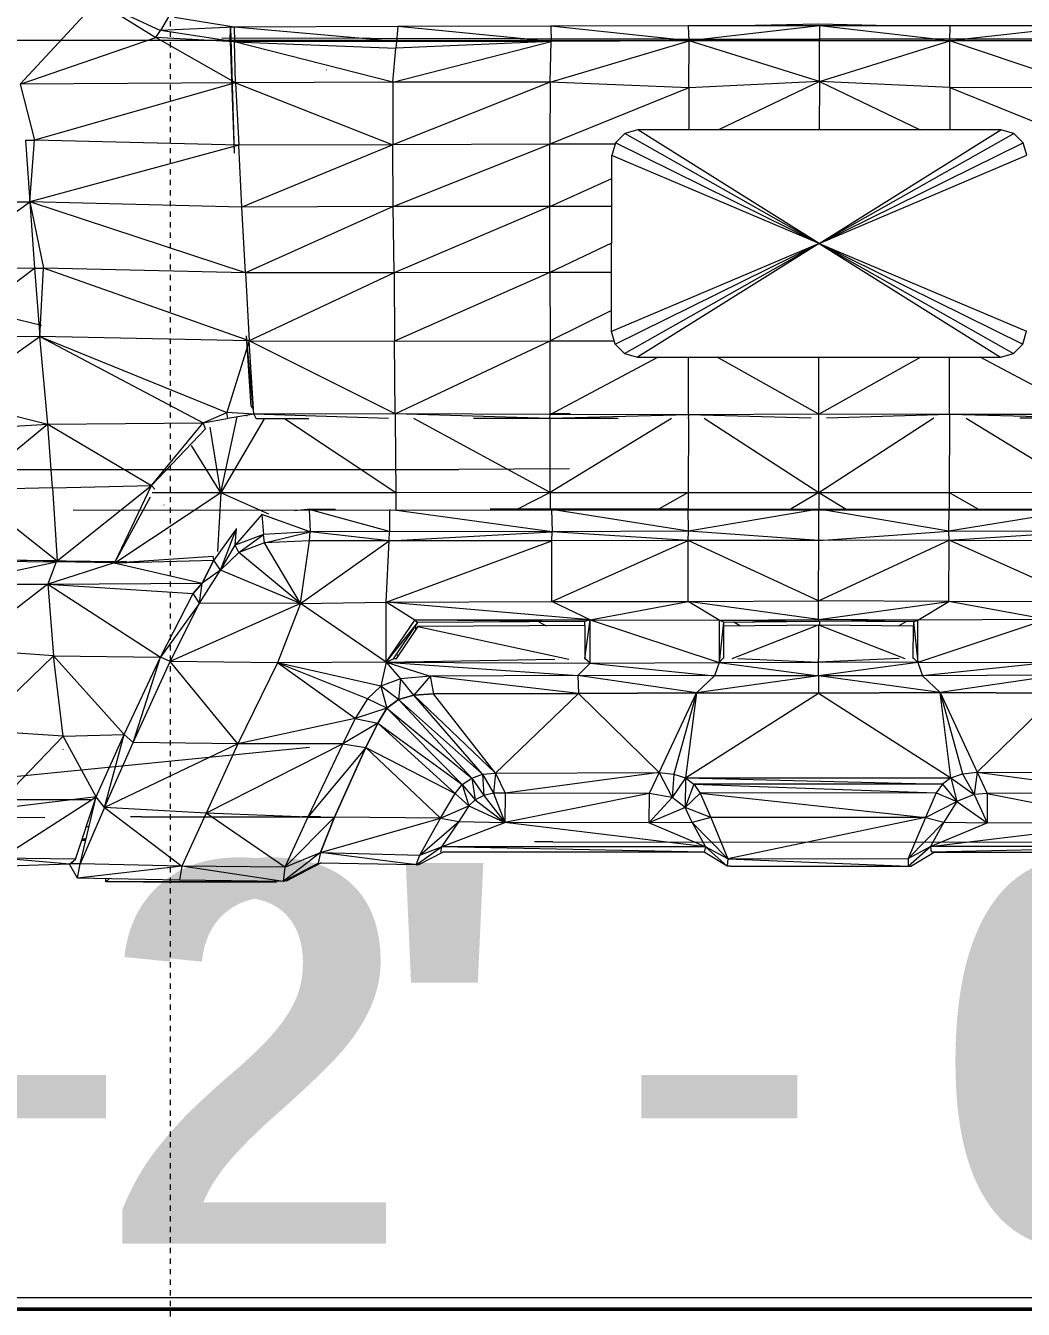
# Model space of a CAD drawing. Header units: inches. Extents: x 9609 to 15463, y -232 to 527.
# Drawn here: x 12424.7 to 12448.29, y -30 to 0.35 of the extents above; entities that cross this region are included whole.
import ezdxf

# ---------------------------------------------------------------- set-up
doc = ezdxf.new("R2010")
doc.units = ezdxf.units.IN
doc.header["$MEASUREMENT"] = 0
doc.linetypes.add('Aligning Line 1_8_', pattern=[0.25, 0.125, -0.125])
doc.linetypes.add('Grid Line 1_2_', pattern=[0.875, 0.5, -0.125, 0.125, -0.125])
for name, color, linetype, lineweight in [('0-1', 7, 'Continuous', 5), ('0-4', 252, 'Continuous', 9), ('A-FLOR-LEVL', 51, 'Continuous', 9), ('A-FLOR-LEVL-1', 51, 'Grid Line 1_2_', 9), ('A-GENM', 5, 'Continuous', 9), ('C-PRKG-1', 250, 'Continuous', 9), ('C-TOPO-1', 10, 'Continuous', 50), ('G-ANNO-SYMB', 111, 'Aligning Line 1_8_', 9), ('G-ANNO-SYMB-2', 147, 'Aligning Line 1_8_', 9)]:
    doc.layers.add(name, color=color, linetype=linetype, lineweight=lineweight)
doc.styles.add('Century Gothic', font='ufonts.com_century-gothic.ttf', dxfattribs={"height": 9})

# ---------------------------------------------------------------- blocks, each defined once
blk = doc.blocks.new('CTR - 2nd Phase_rvt-1-BUILDING SECTION - EAST_WEST - LOOKING NORTH')
at = {"layer": 'A-FLOR-LEVL-1'}
blk.add_line((9609.49, 0), (12558.481, 0), dxfattribs=at)
at = {"layer": 'A-FLOR-LEVL', "insert": (12423.125, -19.449), "char_height": 9, "width": 150.288, "attachment_point": 1, "style": 'Century Gothic'}
blk.add_mtext('-2\' - 6" - STREET LEVEL', dxfattribs=at)
blk = doc.blocks.new('Parking_Stall_Multiple2 - street parking-1355854-BUILDING SECTION - EAST_WEST - LOOKING NORTH')
at = {"layer": 'C-PRKG-1'}
for p, q in [((12383.536, -29.719), (12461.756, -29.719)), ((12461.756, -29.969), (12383.536, -29.969))]:
    blk.add_line(p, q, dxfattribs=at)
blk = doc.blocks.new('Land_Rover_Evoque_-_SUV_Car_Vehicle_Automobile_13067 - Land Rover EVOQUE_dwg-1230547-BUILDING SECTION - EAST_WEST - LOOKING NORTH')
at = {"layer": 'A-GENM'}
for p, q in [((12424.57, -1.035), (12426.394, 0.924)), ((12426.394, 0.924), (12427.778, 0.069)), ((12426.394, 0.924), (12427.885, 0.232)), ((12428.078, 0.557), (12427.885, 0.232)), ((12429.633, 0.312), (12427.885, 0.232)), ((12429.633, 0.312), (12428.216, 0.535)), ((12429.538, -0.027), (12429.539, 0.307)), ((12429.539, 0.307), (12429.631, -2.669)), ((12433.502, 0.324), (12429.633, 0.312)), ((12433.465, -0.031), (12429.633, 0.312)), ((12429.633, 0.312), (12429.635, -0.029)), ((12433.502, 0.324), (12433.465, -0.031)), ((12437.114, 0.336), (12433.502, 0.324)), ((12437.12, -0.028), (12433.502, 0.324)), ((12440.368, 0.338), (12437.114, 0.336)), ((12440.385, -0.016), (12437.114, 0.336)), ((12437.114, 0.336), (12437.12, -0.028)), ((12443.464, 0.341), (12440.368, 0.338)), ((12440.385, -0.016), (12440.368, 0.338)), ((12443.464, 0.341), (12440.385, -0.016)), ((12443.443, 0.381), (12441.577, 0.339)), ((12445.147, 0.342), (12443.443, 0.381)), ((12446.558, 0.343), (12443.464, 0.341)), ((12446.545, -0.012), (12443.464, 0.341)), ((12443.464, 0.341), (12443.465, -0.024)), ((12449.813, 0.345), (12446.545, -0.012)), ((12446.545, -0.012), (12446.558, 0.343)), ((12449.813, 0.345), (12446.558, 0.343)), ((12424.57, -1.035), (12427.778, 0.069)), ((12427.778, 0.069), (12427.885, 0.232)), ((12429.663, -1.003), (12427.778, 0.069)), ((12429.635, -0.033), (12427.778, 0.069)), ((12429.635, -0.033), (12427.885, 0.232)), ((12429.334, 0.059), (12443.444, 0.026)), ((12457.569, 0.051), (12443.444, 0.026)), ((12429.538, -0.027), (12429.631, -2.669)), ((12433.465, -0.031), (12429.635, -0.033)), ((12433.377, -0.991), (12429.635, -0.033)), ((12429.663, -1.003), (12429.635, -0.033)), ((12429.635, -0.033), (12433.455, -0.184)), ((12433.377, -0.991), (12437.12, -0.028)), ((12433.377, -0.991), (12433.455, -0.184)), ((12437.12, -0.028), (12433.455, -0.184)), ((12433.465, -0.031), (12433.455, -0.184)), ((12437.12, -0.028), (12433.465, -0.031)), ((12437.096, -0.988), (12440.385, -0.016)), ((12437.096, -0.988), (12437.12, -0.028)), ((12440.385, -0.016), (12437.12, -0.028)), ((12440.379, -1.121), (12440.385, -0.016)), ((12443.464, -0.974), (12440.385, -0.016)), ((12443.465, -0.024), (12440.385, -0.016)), ((12443.464, -0.974), (12446.545, -0.012)), ((12443.464, -0.974), (12443.465, -0.024)), ((12446.545, -0.012), (12443.465, -0.024)), ((12449.837, -1.124), (12446.545, -0.012)), ((12446.549, -1.116), (12446.545, -0.012)), ((12449.808, -0.019), (12446.545, -0.012)), ((12431.819, -0.706), (12431.816, -0.707)), ((12429.663, -1.003), (12424.57, -1.035)), ((12424.57, -1.035), (12424.911, -2.36)), ((12429.663, -1.003), (12424.911, -2.36)), ((12433.377, -0.991), (12429.663, -1.003)), ((12429.663, -1.003), (12433.384, -2.47)), ((12429.663, -1.003), (12429.738, -2.482)), ((12437.096, -0.988), (12433.377, -0.991)), ((12433.377, -0.991), (12433.384, -2.47)), ((12437.096, -0.988), (12433.384, -2.47)), ((12437.096, -0.988), (12437.094, -2.458)), ((12440.379, -1.121), (12437.094, -2.458)), ((12440.379, -1.121), (12437.096, -0.988)), ((12440.379, -1.121), (12440.375, -2.119)), ((12443.464, -0.974), (12440.379, -1.121)), ((12443.464, -0.974), (12441.076, -2.119)), ((12443.464, -0.974), (12443.462, -2.117)), ((12446.549, -1.116), (12443.464, -0.974)), ((12443.464, -0.974), (12445.848, -2.116)), ((12449.837, -1.124), (12446.549, -1.116)), ((12446.549, -1.116), (12449.83, -2.449)), ((12446.549, -1.116), (12446.549, -2.115)), ((12439.172, -2.12), (12438.866, -2.207)), ((12447.754, -2.114), (12439.172, -2.12)), ((12443.459, -4.806), (12439.172, -2.12)), ((12443.459, -4.806), (12439.172, -2.12)), ((12443.459, -4.806), (12447.754, -2.114)), ((12443.459, -4.806), (12447.754, -2.114)), ((12448.059, -2.2), (12447.754, -2.114)), ((12424.698, -2.361), (12424.911, -2.36)), ((12424.698, -2.361), (12424.797, -3.82)), ((12424.797, -3.82), (12424.911, -2.36)), ((12429.738, -2.482), (12424.911, -2.36)), ((12438.866, -2.207), (12438.644, -2.428)), ((12443.459, -4.806), (12438.866, -2.207)), ((12443.459, -4.806), (12438.866, -2.207)), ((12443.459, -4.806), (12448.059, -2.2)), ((12443.459, -4.806), (12448.059, -2.2)), ((12443.459, -4.806), (12448.281, -2.421)), ((12443.459, -4.806), (12448.281, -2.421)), ((12448.281, -2.421), (12448.059, -2.2)), ((12448.367, -2.719), (12448.281, -2.421)), ((12429.738, -2.482), (12424.797, -3.82)), ((12433.384, -2.47), (12429.738, -2.482)), ((12429.813, -3.942), (12429.738, -2.482)), ((12433.384, -2.47), (12429.813, -3.942)), ((12437.094, -2.458), (12433.384, -2.47)), ((12433.392, -3.93), (12433.384, -2.47)), ((12433.392, -3.93), (12437.094, -2.458)), ((12437.091, -3.927), (12437.094, -2.458)), ((12438.635, -2.457), (12437.094, -2.458)), ((12438.55, -6.885), (12438.556, -2.726)), ((12438.644, -2.428), (12438.556, -2.726)), ((12443.459, -4.806), (12438.556, -2.726)), ((12443.459, -4.806), (12438.556, -2.726)), ((12443.459, -4.806), (12438.644, -2.428)), ((12443.459, -4.806), (12438.644, -2.428)), ((12443.459, -4.806), (12448.367, -2.719)), ((12443.459, -4.806), (12448.367, -2.719)), ((12437.091, -3.927), (12438.555, -3.271)), ((12422.507, -3.811), (12424.797, -3.82)), ((12422.665, -5.377), (12424.797, -3.82)), ((12429.898, -5.498), (12424.797, -3.82)), ((12429.813, -3.942), (12424.797, -3.82)), ((12424.797, -3.82), (12424.907, -5.385)), ((12424.797, -3.82), (12425.12, -5.386)), ((12433.392, -3.93), (12429.813, -3.942)), ((12429.898, -5.498), (12429.813, -3.942)), ((12433.392, -3.93), (12429.898, -5.498)), ((12437.091, -3.927), (12433.392, -3.93)), ((12433.409, -5.495), (12433.392, -3.93)), ((12437.091, -3.927), (12433.409, -5.495)), ((12438.554, -3.926), (12437.091, -3.927)), ((12437.094, -5.493), (12437.091, -3.927)), ((12438.553, -4.795), (12437.094, -5.493)), ((12443.459, -4.806), (12438.55, -6.885)), ((12443.459, -4.806), (12438.55, -6.885)), ((12438.637, -7.187), (12443.459, -4.806)), ((12438.637, -7.187), (12443.459, -4.806)), ((12438.858, -7.407), (12443.459, -4.806)), ((12438.858, -7.407), (12443.459, -4.806)), ((12443.459, -4.806), (12439.163, -7.494)), ((12443.459, -4.806), (12439.163, -7.494)), ((12443.459, -4.806), (12447.746, -7.488)), ((12443.459, -4.806), (12447.746, -7.488)), ((12443.459, -4.806), (12448.051, -7.401)), ((12443.459, -4.806), (12448.051, -7.401)), ((12443.459, -4.806), (12448.274, -7.18)), ((12443.459, -4.806), (12448.274, -7.18)), ((12443.459, -4.806), (12448.36, -6.878)), ((12443.459, -4.806), (12448.36, -6.878)), ((12422.665, -5.377), (12424.907, -5.385)), ((12422.803, -6.986), (12424.907, -5.385)), ((12424.907, -5.385), (12425.036, -6.999)), ((12424.907, -5.385), (12425.12, -5.386)), ((12425.036, -6.999), (12425.12, -5.386)), ((12429.898, -5.498), (12425.12, -5.386)), ((12429.982, -7.107), (12425.12, -5.386)), ((12425.078, -6.742), (12421.024, -5.761)), ((12433.409, -5.495), (12429.898, -5.498)), ((12429.898, -5.498), (12429.982, -7.107)), ((12433.409, -5.495), (12429.982, -7.107)), ((12437.094, -5.493), (12433.409, -5.495)), ((12433.409, -5.495), (12433.416, -7.109)), ((12437.094, -5.493), (12433.416, -7.109)), ((12438.552, -5.487), (12437.094, -5.493)), ((12437.094, -5.493), (12437.096, -7.106)), ((12438.551, -6.384), (12437.096, -7.106)), ((12438.637, -7.187), (12438.55, -6.885)), ((12448.274, -7.18), (12448.36, -6.878)), ((12422.803, -6.986), (12425.036, -6.999)), ((12422.923, -8.503), (12425.036, -6.999)), ((12429.982, -7.107), (12425.036, -6.999)), ((12425.224, -9.074), (12425.036, -6.999)), ((12425.036, -6.999), (12428.898, -9.046)), ((12425.036, -6.999), (12429.458, -8.796)), ((12429.982, -7.107), (12429.458, -8.796)), ((12430.028, -8.652), (12429.918, -6.985)), ((12430.077, -8.72), (12429.918, -6.985)), ((12433.432, -8.833), (12429.982, -7.107)), ((12430.095, -8.835), (12429.982, -7.107)), ((12429.982, -7.107), (12433.416, -7.109)), ((12433.416, -7.109), (12437.096, -7.106)), ((12433.432, -8.833), (12433.416, -7.109)), ((12433.432, -8.833), (12437.096, -7.106)), ((12437.098, -8.849), (12437.096, -7.106)), ((12437.096, -7.106), (12438.614, -7.107)), ((12438.637, -7.187), (12438.858, -7.407)), ((12448.051, -7.401), (12448.274, -7.18)), ((12437.098, -8.849), (12439.645, -7.493)), ((12438.858, -7.407), (12439.163, -7.494)), ((12439.163, -7.494), (12447.746, -7.488)), ((12440.367, -8.852), (12440.367, -7.493)), ((12443.452, -8.84), (12441.051, -7.492)), ((12443.452, -8.84), (12445.857, -7.489)), ((12443.452, -8.84), (12443.454, -7.491)), ((12446.537, -8.848), (12446.54, -7.489)), ((12449.805, -8.841), (12447.262, -7.488)), ((12447.746, -7.488), (12448.051, -7.401)), ((12422.923, -8.503), (12425.224, -9.074)), ((12428.898, -9.046), (12429.458, -8.796)), ((12430.095, -8.835), (12429.458, -8.796)), ((12429.479, -8.94), (12429.458, -8.796)), ((12430.028, -8.652), (12430.077, -8.72)), ((12422.75, -9.223), (12425.224, -9.074)), ((12425.224, -9.074), (12423.333, -10.633)), ((12425.224, -9.074), (12428.898, -9.046)), ((12425.334, -10.577), (12425.224, -9.074)), ((12425.224, -9.074), (12427.673, -10.524)), ((12427.673, -10.524), (12428.898, -9.046)), ((12428.898, -9.046), (12429.464, -8.943)), ((12428.948, -9.186), (12428.898, -9.046)), ((12429.318, -10.699), (12429.697, -8.903)), ((12430.337, -8.947), (12429.318, -10.699)), ((12430.095, -8.835), (12429.479, -8.94)), ((12429.932, -8.884), (12429.927, -8.879)), ((12433.432, -8.833), (12430.095, -8.835)), ((12430.095, -8.835), (12430.153, -8.945)), ((12433.275, -8.938), (12430.095, -8.835)), ((12431.395, -8.945), (12430.153, -8.945)), ((12433.448, -10.696), (12430.819, -8.946)), ((12437.088, -8.941), (12433.432, -8.833)), ((12437.098, -8.849), (12433.432, -8.833)), ((12433.432, -8.833), (12433.432, -8.943)), ((12433.434, -8.939), (12433.448, -10.696)), ((12437.099, -10.694), (12433.873, -8.939)), ((12437.088, -8.941), (12435.291, -8.942)), ((12437.088, -8.941), (12437.098, -8.849)), ((12440.367, -8.852), (12437.088, -8.941)), ((12438.709, -8.94), (12437.088, -8.941)), ((12437.57, -8.824), (12437.094, -8.827)), ((12440.367, -8.852), (12437.098, -8.849)), ((12437.099, -10.694), (12437.098, -8.94)), ((12439.965, -8.939), (12437.099, -10.694)), ((12440.367, -8.852), (12440.359, -8.939)), ((12440.366, -8.938), (12440.363, -10.692)), ((12443.452, -8.84), (12440.367, -8.852)), ((12443.266, -8.931), (12440.367, -8.852)), ((12440.737, -8.933), (12443.448, -10.689)), ((12443.448, -10.689), (12446.166, -8.929)), ((12443.448, -10.689), (12443.451, -8.931)), ((12443.451, -8.936), (12443.452, -8.84)), ((12446.537, -8.848), (12443.452, -8.84)), ((12446.537, -8.848), (12443.632, -8.931)), ((12446.536, -8.934), (12446.533, -10.687)), ((12449.805, -8.841), (12446.537, -8.848)), ((12449.814, -8.932), (12446.537, -8.848)), ((12446.537, -8.848), (12446.543, -8.934)), ((12446.936, -8.934), (12449.796, -10.685)), ((12449.814, -8.932), (12448.205, -8.933)), ((12427.673, -10.524), (12428.948, -9.186)), ((12429.318, -10.699), (12429.061, -9.149)), ((12429.318, -10.699), (12428.619, -9.582)), ((12419.93, -10.144), (12434.943, -10.148)), ((12437.554, -10.132), (12434.943, -10.148)), ((12425.334, -10.577), (12423.333, -10.633)), ((12425.334, -10.577), (12427.673, -10.524)), ((12425.334, -10.577), (12425.444, -12.306)), ((12425.444, -12.306), (12427.673, -10.524)), ((12426.816, -12.33), (12427.673, -10.524)), ((12427.751, -10.609), (12427.673, -10.524)), ((12423.333, -10.633), (12425.444, -12.306)), ((12426.816, -12.33), (12427.652, -10.792)), ((12429.318, -10.699), (12426.858, -12.328)), ((12429.318, -10.699), (12427.694, -10.7)), ((12429.318, -10.699), (12429.236, -12.083)), ((12433.448, -10.696), (12429.318, -10.699)), ((12430.451, -11.205), (12429.318, -10.699)), ((12437.099, -10.694), (12433.448, -10.696)), ((12433.448, -10.696), (12433.449, -11.11)), ((12437.099, -10.694), (12436.341, -11.079)), ((12437.099, -10.694), (12437.098, -11.079)), ((12437.099, -10.694), (12440.363, -10.692)), ((12440.363, -10.692), (12439.679, -11.08)), ((12440.363, -10.692), (12440.362, -11.08)), ((12440.363, -10.692), (12443.448, -10.689)), ((12443.448, -10.689), (12442.796, -11.08)), ((12443.448, -10.689), (12443.447, -11.085)), ((12443.448, -10.689), (12446.533, -10.687)), ((12443.448, -10.689), (12444.101, -11.081)), ((12446.533, -10.687), (12446.532, -11.082)), ((12446.533, -10.687), (12449.796, -10.685)), ((12446.533, -10.687), (12447.228, -11.082)), ((12425.822, -11.106), (12425.82, -11.104)), ((12461.126, -11.115), (12425.822, -11.106)), ((12427.973, -10.986), (12427.968, -10.981)), ((12430.284, -11.212), (12429.656, -11.933)), ((12431.426, -11.622), (12430.284, -11.212)), ((12430.284, -11.212), (12430.324, -11.68)), ((12431.059, -11.118), (12431.426, -11.08)), ((12433.303, -11.616), (12431.406, -11.096)), ((12431.406, -11.096), (12431.426, -11.622)), ((12431.426, -11.08), (12432.025, -11.081)), ((12433.302, -11.095), (12433.303, -11.616)), ((12437.147, -11.62), (12433.409, -11.109)), ((12435.683, -11.08), (12437.15, -11.079)), ((12440.371, -11.605), (12437.131, -11.09)), ((12437.131, -11.09), (12437.147, -11.62)), ((12437.15, -11.079), (12440.38, -11.08)), ((12440.371, -11.605), (12440.362, -11.087)), ((12443.4, -11.093), (12440.371, -11.605)), ((12440.38, -11.08), (12443.464, -11.081)), ((12443.394, -11.097), (12443.464, -11.081)), ((12443.448, -11.825), (12443.448, -11.085)), ((12443.464, -11.081), (12446.55, -11.082)), ((12443.464, -11.081), (12443.517, -11.093)), ((12446.526, -11.602), (12443.501, -11.094)), ((12446.526, -11.602), (12446.532, -11.083)), ((12449.681, -11.094), (12446.526, -11.602)), ((12446.55, -11.082), (12449.779, -11.083)), ((12429.646, -11.595), (12429.151, -12.286)), ((12429.307, -12.526), (12429.684, -11.541)), ((12429.656, -11.933), (12429.684, -11.541)), ((12430.324, -11.68), (12429.656, -11.933)), ((12429.743, -12.108), (12430.324, -11.68)), ((12431.426, -11.622), (12430.324, -11.68)), ((12430.343, -11.884), (12430.324, -11.68)), ((12430.343, -11.884), (12431.426, -11.622)), ((12431.201, -13.312), (12433.293, -11.832)), ((12431.407, -11.835), (12431.426, -11.622)), ((12433.293, -11.832), (12431.407, -11.835)), ((12433.303, -11.616), (12431.426, -11.622)), ((12433.293, -11.832), (12431.426, -11.622)), ((12433.223, -13.281), (12433.293, -11.832)), ((12433.223, -13.281), (12437.138, -11.834)), ((12433.293, -11.832), (12433.303, -11.616)), ((12433.293, -11.832), (12437.147, -11.62)), ((12437.138, -11.834), (12433.293, -11.832)), ((12437.147, -11.62), (12433.303, -11.616)), ((12437.138, -11.834), (12437.147, -11.62)), ((12440.365, -11.824), (12437.138, -11.834)), ((12437.14, -13.267), (12437.138, -11.834)), ((12437.14, -13.267), (12440.365, -11.824)), ((12440.371, -11.605), (12437.147, -11.62)), ((12440.365, -11.824), (12437.147, -11.62)), ((12440.363, -13.27), (12440.365, -11.824)), ((12440.365, -11.824), (12440.371, -11.605)), ((12443.446, -13.255), (12440.365, -11.824)), ((12443.448, -11.825), (12440.365, -11.824)), ((12443.448, -11.825), (12440.371, -11.605)), ((12443.446, -13.255), (12446.531, -11.82)), ((12443.446, -13.255), (12443.448, -11.825)), ((12443.448, -11.825), (12446.526, -11.602)), ((12446.531, -11.82), (12443.448, -11.825)), ((12446.531, -11.82), (12446.526, -11.602)), ((12449.748, -11.611), (12446.526, -11.602)), ((12446.528, -13.265), (12446.531, -11.82)), ((12446.531, -11.82), (12449.748, -11.611)), ((12449.751, -13.258), (12446.531, -11.82)), ((12446.531, -11.82), (12449.758, -11.825)), ((12429.307, -12.526), (12429.656, -11.933)), ((12429.743, -12.108), (12429.307, -12.526)), ((12429.743, -12.108), (12429.656, -11.933)), ((12430.343, -11.884), (12429.743, -12.108)), ((12431.201, -13.312), (12429.743, -12.108)), ((12431.407, -11.835), (12430.343, -11.884)), ((12431.201, -13.312), (12430.343, -11.884)), ((12431.201, -13.312), (12431.407, -11.835)), ((12422.979, -12.86), (12425.418, -12.327)), ((12423.289, -12.307), (12425.418, -12.327)), ((12425.444, -12.306), (12423.316, -12.285)), ((12425.656, -12.311), (12423.316, -12.285)), ((12425.418, -12.327), (12425.224, -12.86)), ((12426.791, -12.35), (12425.224, -12.86)), ((12426.791, -12.35), (12425.418, -12.327)), ((12425.444, -12.306), (12425.616, -12.309)), ((12426.816, -12.33), (12425.656, -12.311)), ((12426.773, -12.33), (12426.816, -12.33)), ((12426.791, -12.35), (12429.131, -12.193)), ((12426.791, -12.35), (12428.87, -12.834)), ((12426.806, -12.35), (12429.151, -12.286)), ((12426.817, -12.331), (12427.083, -12.313)), ((12428.87, -12.834), (12429.151, -12.286)), ((12429.151, -12.286), (12428.87, -12.834)), ((12429.151, -12.286), (12429.131, -12.193)), ((12429.151, -12.286), (12429.131, -12.193)), ((12429.307, -12.526), (12429.151, -12.286)), ((12428.812, -13.308), (12429.307, -12.526)), ((12429.307, -12.526), (12428.87, -12.834)), ((12431.201, -13.312), (12429.307, -12.526)), ((12422.979, -12.86), (12425.224, -12.86)), ((12425.224, -12.86), (12423.227, -14.396)), ((12425.224, -12.86), (12428.87, -12.834)), ((12425.224, -12.86), (12425.356, -14.549)), ((12425.224, -12.86), (12427.89, -14.584)), ((12425.224, -12.86), (12428.657, -13.081)), ((12428.657, -13.081), (12428.87, -12.834)), ((12428.87, -12.834), (12428.657, -13.081)), ((12428.812, -13.308), (12428.87, -12.834)), ((12427.89, -14.584), (12428.657, -13.081)), ((12427.89, -14.584), (12428.657, -13.081)), ((12428.812, -13.308), (12427.89, -14.584)), ((12428.113, -14.688), (12428.812, -13.308)), ((12431.201, -13.312), (12428.113, -14.688)), ((12428.812, -13.308), (12428.657, -13.081)), ((12431.201, -13.312), (12428.812, -13.308)), ((12431.201, -13.312), (12430.657, -14.713)), ((12431.201, -13.312), (12433.223, -13.281)), ((12433.22, -14.699), (12431.201, -13.312)), ((12433.22, -14.699), (12433.223, -13.281)), ((12433.223, -13.281), (12437.14, -13.267)), ((12438.048, -13.7), (12433.223, -13.281)), ((12433.904, -13.705), (12433.223, -13.281)), ((12438.048, -13.7), (12437.14, -13.267)), ((12437.14, -13.267), (12440.363, -13.27)), ((12438.048, -13.7), (12440.363, -13.27)), ((12440.363, -13.27), (12443.446, -13.255)), ((12441.097, -13.711), (12440.363, -13.27)), ((12443.445, -13.695), (12440.363, -13.27)), ((12443.445, -13.695), (12443.446, -13.255)), ((12443.445, -13.695), (12446.528, -13.265)), ((12446.528, -13.265), (12443.446, -13.255)), ((12445.791, -13.708), (12446.528, -13.265)), ((12446.528, -13.265), (12449.751, -13.258)), ((12448.841, -13.692), (12446.528, -13.265)), ((12433.22, -14.699), (12433.904, -13.705)), ((12433.22, -14.699), (12433.97, -13.765)), ((12433.393, -14.62), (12433.97, -13.765)), ((12433.97, -13.859), (12433.448, -14.632)), ((12438.048, -13.7), (12433.904, -13.705)), ((12437.917, -13.742), (12433.904, -13.705)), ((12433.904, -13.705), (12433.97, -13.765)), ((12433.914, -13.848), (12433.914, -13.943)), ((12437.917, -13.742), (12433.97, -13.765)), ((12437.917, -13.836), (12433.97, -13.859)), ((12433.97, -13.859), (12437.537, -14.627)), ((12436.831, -13.749), (12437.003, -13.841)), ((12438.048, -13.7), (12437.917, -13.742)), ((12437.917, -13.836), (12437.917, -13.742)), ((12437.917, -13.836), (12437.919, -14.63)), ((12437.92, -14.616), (12438.048, -13.7)), ((12438.042, -14.725), (12438.048, -13.7)), ((12438.048, -13.7), (12441.097, -13.711)), ((12438.048, -13.7), (12441.091, -14.709)), ((12441.097, -13.711), (12441.091, -14.709)), ((12441.199, -13.752), (12441.091, -14.709)), ((12441.097, -13.711), (12443.445, -13.695)), ((12441.199, -13.752), (12441.097, -13.711)), ((12441.097, -13.711), (12443.444, -13.729)), ((12441.199, -13.752), (12443.444, -13.729)), ((12441.199, -13.752), (12441.199, -13.845)), ((12441.199, -13.845), (12443.444, -13.822)), ((12441.199, -13.845), (12441.201, -14.614)), ((12441.403, -14.615), (12443.444, -13.822)), ((12441.438, -13.749), (12441.6, -13.841)), ((12443.444, -13.822), (12443.442, -14.62)), ((12443.444, -13.729), (12443.445, -13.695)), ((12445.791, -13.708), (12443.444, -13.729)), ((12445.689, -13.749), (12443.444, -13.729)), ((12443.444, -13.822), (12445.689, -13.842)), ((12443.444, -13.822), (12445.481, -14.612)), ((12445.791, -13.708), (12443.445, -13.695)), ((12443.47, -13.728), (12443.47, -13.823)), ((12445.509, -13.747), (12445.346, -13.839)), ((12445.683, -14.611), (12445.689, -13.842)), ((12445.689, -13.749), (12445.688, -13.842)), ((12445.689, -13.749), (12445.791, -13.708)), ((12445.689, -13.749), (12445.794, -14.706)), ((12448.841, -13.692), (12445.791, -13.708)), ((12445.794, -14.706), (12445.791, -13.708)), ((12448.841, -13.692), (12445.794, -14.706)), ((12425.356, -14.549), (12423.227, -14.396)), ((12425.356, -14.549), (12423.533, -16.32)), ((12425.583, -16.447), (12425.356, -14.549)), ((12427.025, -16.413), (12425.356, -14.549)), ((12425.356, -14.549), (12427.89, -14.584)), ((12433.507, -14.545), (12433.461, -14.52)), ((12427.025, -16.413), (12427.89, -14.584)), ((12427.025, -16.413), (12427.89, -14.584)), ((12427.238, -16.601), (12427.89, -14.584)), ((12427.238, -16.601), (12428.113, -14.688)), ((12428.113, -14.688), (12427.89, -14.584)), ((12430.657, -14.713), (12428.113, -14.688)), ((12429.714, -16.634), (12428.113, -14.688)), ((12430.657, -14.713), (12429.714, -16.634)), ((12433.22, -14.699), (12430.657, -14.713)), ((12433.093, -15.269), (12430.657, -14.713)), ((12432.783, -15.571), (12430.657, -14.713)), ((12432.491, -16.029), (12430.657, -14.713)), ((12433.22, -14.699), (12433.093, -15.269)), ((12433.22, -14.699), (12433.393, -14.62)), ((12433.22, -14.699), (12437.212, -14.628)), ((12433.22, -14.699), (12438.042, -14.725)), ((12433.22, -14.699), (12437.755, -15.014)), ((12433.22, -14.699), (12434.259, -15.032)), ((12433.22, -14.699), (12433.562, -15.096)), ((12433.456, -14.62), (12433.393, -14.62)), ((12438.042, -14.725), (12437.755, -15.014)), ((12438.042, -14.725), (12437.92, -14.616)), ((12438.042, -14.725), (12441.091, -14.709)), ((12438.042, -14.725), (12440.984, -15.026)), ((12441.091, -14.709), (12440.984, -15.026)), ((12441.091, -14.709), (12441.201, -14.599)), ((12441.091, -14.709), (12443.442, -14.704)), ((12441.091, -14.709), (12443.442, -15.025)), ((12441.534, -14.615), (12443.442, -14.704)), ((12445.35, -14.612), (12443.442, -14.704)), ((12443.442, -14.704), (12443.442, -14.618)), ((12445.794, -14.706), (12443.442, -14.704)), ((12443.442, -15.025), (12443.442, -14.704)), ((12445.794, -14.706), (12443.442, -15.025)), ((12445.683, -14.596), (12445.794, -14.706)), ((12448.844, -14.717), (12445.794, -14.706)), ((12445.794, -14.706), (12445.899, -15.023)), ((12448.844, -14.717), (12445.899, -15.023)), ((12433.562, -15.096), (12433.093, -15.269)), ((12433.562, -15.096), (12433.517, -15.585)), ((12434.259, -15.032), (12433.562, -15.096)), ((12433.875, -15.484), (12433.562, -15.096)), ((12434.259, -15.032), (12433.875, -15.484)), ((12437.755, -15.014), (12434.259, -15.032)), ((12437.773, -15.441), (12434.259, -15.032)), ((12434.259, -15.032), (12434.345, -15.451)), ((12440.559, -15.423), (12437.755, -15.014)), ((12440.984, -15.026), (12437.755, -15.014)), ((12437.755, -15.014), (12437.773, -15.441)), ((12443.442, -15.025), (12440.559, -15.423)), ((12440.559, -15.423), (12440.984, -15.026)), ((12443.442, -15.025), (12440.984, -15.026)), ((12443.442, -15.025), (12443.441, -15.432)), ((12445.899, -15.023), (12443.442, -15.025)), ((12446.323, -15.418), (12443.442, -15.025)), ((12449.128, -15.006), (12445.899, -15.023)), ((12446.323, -15.418), (12445.899, -15.023)), ((12449.128, -15.006), (12446.323, -15.418)), ((12433.093, -15.269), (12432.783, -15.571)), ((12433.517, -15.585), (12433.093, -15.269)), ((12433.093, -15.269), (12433.236, -15.786)), ((12434.345, -15.451), (12433.875, -15.484)), ((12433.875, -15.484), (12434.345, -15.451)), ((12437.773, -15.441), (12434.345, -15.451)), ((12434.345, -15.451), (12437.773, -15.441)), ((12435.81, -17.325), (12434.345, -15.451)), ((12435.81, -17.325), (12437.773, -15.441)), ((12440.559, -15.423), (12437.773, -15.441)), ((12437.773, -15.441), (12440.559, -15.423)), ((12437.773, -15.441), (12439.676, -17.306)), ((12439.676, -17.306), (12440.559, -15.423)), ((12440.559, -15.423), (12440.024, -17.345)), ((12440.559, -15.423), (12440.298, -17.436)), ((12440.298, -17.436), (12443.441, -15.432)), ((12443.441, -15.432), (12440.559, -15.423)), ((12440.559, -15.423), (12443.441, -15.432)), ((12446.323, -15.418), (12443.441, -15.432)), ((12443.441, -15.432), (12446.323, -15.418)), ((12443.441, -15.432), (12446.574, -17.432)), ((12449.108, -15.434), (12446.323, -15.418)), ((12446.323, -15.418), (12449.108, -15.434)), ((12446.574, -17.432), (12446.323, -15.418)), ((12446.323, -15.418), (12446.847, -17.341)), ((12446.323, -15.418), (12447.196, -17.3)), ((12447.196, -17.3), (12449.108, -15.434)), ((12432.783, -15.571), (12432.491, -16.029)), ((12433.236, -15.786), (12432.783, -15.571)), ((12433.517, -15.585), (12433.236, -15.786)), ((12433.236, -15.786), (12433.517, -15.585)), ((12433.875, -15.484), (12433.517, -15.585)), ((12433.517, -15.585), (12433.875, -15.484)), ((12435.244, -17.442), (12433.517, -15.585)), ((12433.517, -15.585), (12435.501, -17.347)), ((12435.501, -17.347), (12433.875, -15.484)), ((12433.875, -15.484), (12435.81, -17.325)), ((12432.491, -16.029), (12429.714, -16.634)), ((12432.491, -16.029), (12432.2, -16.63)), ((12433.236, -15.786), (12432.491, -16.029)), ((12432.491, -16.029), (12433.023, -16.14)), ((12433.236, -15.786), (12433.023, -16.14)), ((12433.023, -16.14), (12433.236, -15.786)), ((12435.022, -17.591), (12433.236, -15.786)), ((12433.236, -15.786), (12435.244, -17.442)), ((12425.583, -16.447), (12423.533, -16.32)), ((12433.023, -16.14), (12432.2, -16.63)), ((12433.023, -16.14), (12432.741, -16.715)), ((12432.741, -16.715), (12433.023, -16.14)), ((12434.852, -17.803), (12433.023, -16.14)), ((12433.023, -16.14), (12435.022, -17.591)), ((12423.915, -18.183), (12425.583, -16.447)), ((12425.583, -16.447), (12427.025, -16.413)), ((12426.364, -17.888), (12425.583, -16.447)), ((12426.364, -17.888), (12427.025, -16.413)), ((12426.364, -17.888), (12427.025, -16.413)), ((12426.567, -18.14), (12427.025, -16.413)), ((12426.567, -18.14), (12427.238, -16.601)), ((12429.714, -16.634), (12426.567, -18.14)), ((12427.238, -16.601), (12427.025, -16.413)), ((12429.714, -16.634), (12427.238, -16.601)), ((12432.2, -16.63), (12428.965, -18.27)), ((12429.714, -16.634), (12428.965, -18.27)), ((12432.2, -16.63), (12429.714, -16.634)), ((12432.2, -16.63), (12431.373, -18.367)), ((12432.2, -16.63), (12432.741, -16.715)), ((12431.41, -16.717), (12413.758, -18.474)), ((12425.577, -16.751), (12425.587, -16.764)), ((12432.741, -16.715), (12431.373, -18.367)), ((12432.741, -16.715), (12432.002, -18.367)), ((12432.002, -18.367), (12432.741, -16.715)), ((12434.511, -18.388), (12432.741, -16.715)), ((12432.741, -16.715), (12434.852, -17.803)), ((12434.852, -17.803), (12435.022, -17.591)), ((12435.022, -17.591), (12435.244, -17.442)), ((12435.022, -17.591), (12435.325, -17.956)), ((12435.022, -17.591), (12435.174, -18.095)), ((12435.244, -17.442), (12435.501, -17.347)), ((12435.244, -17.442), (12435.529, -17.855)), ((12435.244, -17.442), (12435.325, -17.956)), ((12435.501, -17.347), (12435.81, -17.325)), ((12435.501, -17.347), (12435.76, -17.796)), ((12435.501, -17.347), (12435.529, -17.855)), ((12435.81, -17.325), (12435.76, -17.796)), ((12435.81, -17.325), (12439.676, -17.306)), ((12435.81, -17.325), (12436.036, -17.795)), ((12439.676, -17.306), (12436.036, -17.795)), ((12439.676, -17.306), (12439.438, -17.809)), ((12439.676, -17.306), (12440.024, -17.345)), ((12439.676, -17.306), (12439.984, -17.898)), ((12440.024, -17.345), (12439.984, -17.898)), ((12440.298, -17.436), (12439.984, -17.898)), ((12440.024, -17.345), (12440.298, -17.436)), ((12440.298, -17.436), (12440.293, -18.133)), ((12440.496, -17.589), (12440.293, -18.133)), ((12440.298, -17.436), (12446.574, -17.432)), ((12440.298, -17.436), (12446.375, -17.584)), ((12440.298, -17.436), (12440.496, -17.589)), ((12446.375, -17.584), (12440.496, -17.589)), ((12440.496, -17.589), (12446.223, -17.792)), ((12440.496, -17.589), (12440.647, -17.796)), ((12446.375, -17.584), (12446.223, -17.792)), ((12446.574, -17.432), (12446.375, -17.584)), ((12446.375, -17.584), (12446.71, -17.993)), ((12446.574, -17.432), (12446.847, -17.341)), ((12446.574, -17.432), (12447.123, -17.833)), ((12446.574, -17.432), (12446.71, -17.993)), ((12446.847, -17.341), (12447.196, -17.3)), ((12446.847, -17.341), (12447.123, -17.833)), ((12447.196, -17.3), (12447.123, -17.833)), ((12447.196, -17.3), (12451.061, -17.315)), ((12447.196, -17.3), (12450.832, -17.784)), ((12447.196, -17.3), (12447.431, -17.803)), ((12426.364, -17.888), (12423.915, -18.183)), ((12424.115, -19.338), (12426.364, -17.888)), ((12425.876, -19.361), (12426.364, -17.888)), ((12425.992, -19.468), (12426.364, -17.888)), ((12426.567, -18.14), (12426.364, -17.888)), ((12434.511, -18.388), (12434.852, -17.803)), ((12434.852, -17.803), (12435.174, -18.095)), ((12435.529, -17.855), (12435.325, -17.956)), ((12435.76, -17.796), (12435.529, -17.855)), ((12435.529, -17.855), (12436.029, -18.491)), ((12436.036, -17.795), (12435.76, -17.796)), ((12435.76, -17.796), (12436.029, -18.491)), ((12436.036, -17.795), (12436.029, -18.491)), ((12439.438, -17.809), (12436.029, -18.491)), ((12439.438, -17.809), (12436.036, -17.795)), ((12439.438, -17.809), (12439.434, -18.503)), ((12439.984, -17.898), (12439.434, -18.503)), ((12439.984, -17.898), (12439.438, -17.809)), ((12440.293, -18.133), (12439.984, -17.898)), ((12440.647, -17.796), (12440.293, -18.133)), ((12446.223, -17.792), (12440.647, -17.796)), ((12440.647, -17.796), (12445.97, -18.372)), ((12440.647, -17.796), (12440.897, -18.374)), ((12446.223, -17.792), (12445.97, -18.372)), ((12446.223, -17.792), (12446.71, -17.993)), ((12447.123, -17.833), (12446.71, -17.993)), ((12447.431, -17.803), (12447.123, -17.833)), ((12447.123, -17.833), (12447.432, -18.497)), ((12450.832, -17.784), (12447.431, -17.803)), ((12447.431, -17.803), (12447.432, -18.497)), ((12447.431, -17.803), (12450.836, -18.481)), ((12424.472, -17.948), (12426.251, -17.948)), ((12426.567, -18.14), (12425.992, -19.468)), ((12428.965, -18.27), (12426.567, -18.14)), ((12426.567, -18.14), (12428.391, -19.52)), ((12434.511, -18.388), (12435.174, -18.095)), ((12435.174, -18.095), (12434.941, -18.468)), ((12435.325, -17.956), (12435.174, -18.095)), ((12435.174, -18.095), (12436.029, -18.491)), ((12435.325, -17.956), (12436.029, -18.491)), ((12440.293, -18.133), (12439.434, -18.503)), ((12440.897, -18.374), (12440.293, -18.133)), ((12440.459, -18.488), (12440.293, -18.133)), ((12445.97, -18.372), (12446.71, -17.993)), ((12446.71, -17.993), (12446.407, -18.484)), ((12446.71, -17.993), (12447.432, -18.497)), ((12421.843, -18.36), (12425.151, -18.374)), ((12427.443, -18.359), (12427.182, -18.358)), ((12427.443, -18.359), (12431.669, -18.36)), ((12428.965, -18.27), (12428.391, -19.52)), ((12431.373, -18.367), (12428.965, -18.27)), ((12430.828, -19.551), (12428.965, -18.27)), ((12431.373, -18.367), (12430.828, -19.551)), ((12432.002, -18.367), (12430.828, -19.551)), ((12431.669, -18.36), (12431.234, -18.36)), ((12431.373, -18.367), (12432.002, -18.367)), ((12432.002, -18.367), (12431.67, -19.2)), ((12431.67, -19.2), (12432.002, -18.367)), ((12431.67, -19.2), (12434.511, -18.388)), ((12434.511, -18.388), (12432.002, -18.367)), ((12434.021, -19.261), (12434.511, -18.388)), ((12434.021, -19.261), (12434.941, -18.468)), ((12434.511, -18.388), (12434.941, -18.468)), ((12434.941, -18.468), (12434.528, -19.064)), ((12434.528, -19.064), (12436.029, -18.491)), ((12434.941, -18.468), (12436.029, -18.491)), ((12440.769, -19.064), (12436.029, -18.491)), ((12439.434, -18.503), (12436.029, -18.491)), ((12440.459, -18.488), (12439.434, -18.503)), ((12440.769, -19.064), (12439.434, -18.503)), ((12440.897, -18.374), (12440.459, -18.488)), ((12441.296, -19.347), (12440.459, -18.488)), ((12440.459, -18.488), (12440.769, -19.064)), ((12445.97, -18.372), (12440.897, -18.374)), ((12440.897, -18.374), (12441.296, -19.347)), ((12445.97, -18.372), (12441.296, -19.347)), ((12445.97, -18.372), (12445.566, -19.344)), ((12445.566, -19.344), (12446.407, -18.484)), ((12445.97, -18.372), (12446.407, -18.484)), ((12446.093, -19.061), (12450.836, -18.481)), ((12446.407, -18.484), (12446.093, -19.061)), ((12446.093, -19.061), (12447.432, -18.497)), ((12446.407, -18.484), (12447.432, -18.497)), ((12447.432, -18.497), (12450.836, -18.481)), ((12426.133, -18.585), (12426.2, -18.585)), ((12426.12, -18.924), (12426.023, -18.915)), ((12426.127, -18.896), (12426.03, -18.897)), ((12426.036, -18.879), (12426.133, -18.869)), ((12433.935, -19.493), (12434.528, -19.064)), ((12434.021, -19.261), (12434.528, -19.064)), ((12434.528, -19.064), (12434.507, -19.195)), ((12440.769, -19.064), (12434.528, -19.064)), ((12440.738, -19.193), (12434.528, -19.064)), ((12437.161, -18.95), (12436.729, -18.949)), ((12437.161, -18.95), (12449.828, -18.953)), ((12440.769, -19.064), (12440.738, -19.193)), ((12441.296, -19.347), (12440.769, -19.064)), ((12441.286, -19.527), (12440.769, -19.064)), ((12445.56, -19.524), (12446.093, -19.061)), ((12445.566, -19.344), (12446.093, -19.061)), ((12452.333, -19.052), (12446.093, -19.061)), ((12446.093, -19.061), (12446.109, -19.189)), ((12452.333, -19.052), (12446.109, -19.189)), ((12425.733, -19.48), (12424.115, -19.338)), ((12425.876, -19.361), (12424.115, -19.338)), ((12425.733, -19.48), (12425.876, -19.361)), ((12425.805, -19.467), (12425.807, -19.418)), ((12431.67, -19.2), (12430.791, -19.884)), ((12430.828, -19.551), (12431.67, -19.2)), ((12431.67, -19.2), (12431.614, -19.449)), ((12431.67, -19.2), (12431.614, -19.449)), ((12433.935, -19.493), (12431.67, -19.2)), ((12431.67, -19.2), (12434.021, -19.261)), ((12433.935, -19.493), (12434.021, -19.261)), ((12434.573, -19.189), (12434.003, -19.487)), ((12440.738, -19.193), (12434.561, -19.195)), ((12441.286, -19.527), (12440.738, -19.193)), ((12441.296, -19.347), (12441.286, -19.527)), ((12441.296, -19.347), (12445.566, -19.344)), ((12441.296, -19.347), (12445.56, -19.524)), ((12445.566, -19.344), (12445.56, -19.524)), ((12445.625, -19.527), (12446.174, -19.194)), ((12446.174, -19.194), (12452.403, -19.194)), ((12425.733, -19.48), (12421.639, -19.601)), ((12425.992, -19.468), (12425.733, -19.48)), ((12425.925, -19.811), (12425.733, -19.48)), ((12425.805, -19.467), (12425.746, -19.469)), ((12425.805, -19.467), (12425.755, -19.461)), ((12425.993, -19.466), (12425.805, -19.467)), ((12425.857, -19.474), (12425.805, -19.467)), ((12425.925, -19.811), (12425.992, -19.468)), ((12428.391, -19.52), (12425.925, -19.811)), ((12428.391, -19.52), (12425.992, -19.468)), ((12428.391, -19.52), (12428.334, -19.853)), ((12430.828, -19.551), (12428.391, -19.52)), ((12430.791, -19.884), (12428.391, -19.52)), ((12430.791, -19.884), (12431.613, -19.449)), ((12430.828, -19.551), (12430.791, -19.884)), ((12431.683, -19.441), (12430.861, -19.875)), ((12433.935, -19.493), (12431.666, -19.45)), ((12433.938, -19.485), (12434.003, -19.487)), ((12434.003, -19.487), (12433.943, -19.471)), ((12441.351, -19.526), (12441.286, -19.527)), ((12441.351, -19.526), (12445.625, -19.527)), ((12445.56, -19.519), (12445.625, -19.527)), ((12428.334, -19.853), (12425.925, -19.811)), ((12426.599, -19.897), (12426.599, -19.823)), ((12426.599, -19.897), (12426.677, -19.824)), ((12427.481, -19.899), (12426.599, -19.897)), ((12429.712, -19.897), (12426.599, -19.897)), ((12430.633, -19.9), (12426.599, -19.897)), ((12430.633, -19.9), (12427.481, -19.899)), ((12430.633, -19.9), (12427.481, -19.899)), ((12430.791, -19.884), (12428.334, -19.853)), ((12429.712, -19.897), (12430.633, -19.9)), ((12430.861, -19.875), (12430.792, -19.874))]:
    blk.add_line(p, q, dxfattribs=at)
blk = doc.blocks.new('Land_Rover_Evoque_-_SUV_Car_Vehicle_Automobile_13067 - Land_Rover_Evoque_-_SUV_Car_Vehicle_Automobile_13067-1230553-BUILDING SECTION - EAST_WEST - LOOKING NORTH')
blk.add_blockref('Land_Rover_Evoque_-_SUV_Car_Vehicle_Automobile_13067 - Land Rover EVOQUE_dwg-1230547-BUILDING SECTION - EAST_WEST - LOOKING NORTH', (0, 0))
blk = doc.blocks.new('CTR  - Topography_rvt-1-BUILDING SECTION - EAST_WEST - LOOKING NORTH')
at = {"layer": 'A-FLOR-LEVL-1'}
blk.add_line((9609.49, 0), (12558.481, 0), dxfattribs=at)
at = {"layer": 'C-TOPO-1'}
for p, q in [((12431.707, -30), (12377.069, -30)), ((12461.756, -30), (12431.707, -30))]:
    blk.add_line(p, q, dxfattribs=at)
at = {"layer": 'G-ANNO-SYMB-2'}
blk.add_line((9742.879, 0), (12461.756, 0), dxfattribs=at)
at = {"layer": '0-4'}
for name in ['Land_Rover_Evoque_-_SUV_Car_Vehicle_Automobile_13067 - Land_Rover_Evoque_-_SUV_Car_Vehicle_Automobile_13067-1230553-BUILDING SECTION - EAST_WEST - LOOKING NORTH', 'Parking_Stall_Multiple2 - street parking-1355854-BUILDING SECTION - EAST_WEST - LOOKING NORTH']:
    blk.add_blockref(name, (0, 0), dxfattribs=at)
blk = doc.blocks.new('CTR - 1st Phase - Common Walls_rvt-1-BUILDING SECTION - EAST_WEST - LOOKING NORTH')
at = {"layer": 'A-FLOR-LEVL-1'}
blk.add_line((9609.49, 0), (12558.481, 0), dxfattribs=at)
at = {"layer": 'G-ANNO-SYMB-2'}
for p, q in [((12428.118, 526.953), (12428.118, -145.891)), ((9706.212, 0), (12461.756, 0))]:
    blk.add_line(p, q, dxfattribs=at)
at = {"layer": 'A-FLOR-LEVL', "insert": (12423.125, -19.449), "char_height": 9, "width": 150.288, "attachment_point": 1, "style": 'Century Gothic'}
blk.add_mtext('-2\' - 6" - STREET LEVEL', dxfattribs=at)

msp = doc.modelspace()

# ---------------------------------------------------------------- linework, layer by layer
at = {"layer": 'A-FLOR-LEVL-1'}
msp.add_line((9610.2403, 0), (12557.7313, 0), dxfattribs=at)
at = {"layer": 'G-ANNO-SYMB'}
msp.add_line((9706.2119, 0), (12461.7559, 0), dxfattribs=at)

# ---------------------------------------------------------------- block references
at = {"layer": '0-1'}
for name in ['CTR - 2nd Phase_rvt-1-BUILDING SECTION - EAST_WEST - LOOKING NORTH', 'CTR - 1st Phase - Common Walls_rvt-1-BUILDING SECTION - EAST_WEST - LOOKING NORTH', 'CTR  - Topography_rvt-1-BUILDING SECTION - EAST_WEST - LOOKING NORTH']:
    msp.add_blockref(name, (0, 0), dxfattribs=at)

# ---------------------------------------------------------------- texts
at = {"layer": 'A-FLOR-LEVL', "insert": (12422.3748, -19.4492), "char_height": 9, "width": 150.288, "attachment_point": 1, "style": 'Century Gothic'}
msp.add_mtext('-2\' - 6" - STREET LEVEL', dxfattribs=at)

doc.saveas('drawing.dxf')
